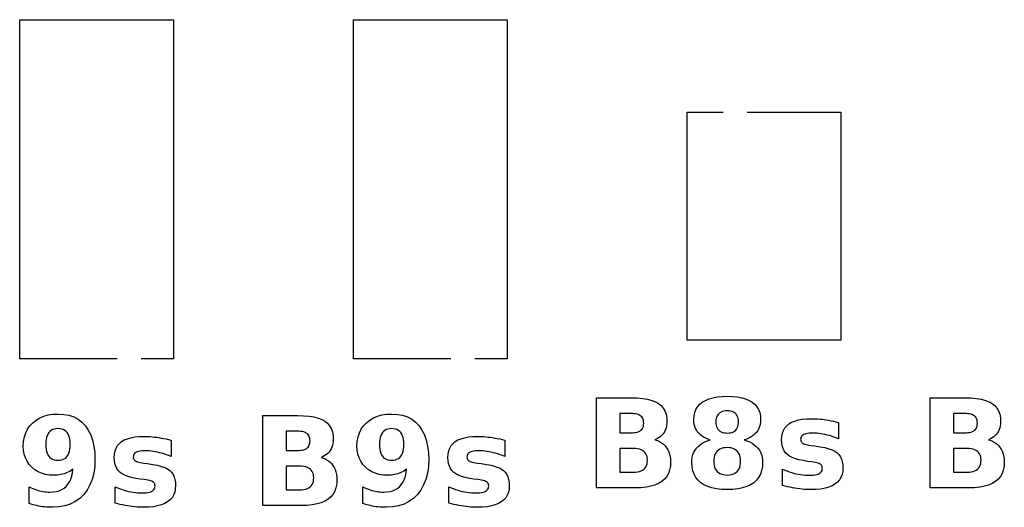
# Model space of a CAD drawing. Header units: millimetres. Extents: x 6 to 297, y 4 to 290.
# Drawn here: x 77.92 to 104.48, y 4.42 to 17.57 of the extents above; entities that cross this region are included whole.
import ezdxf

# ---------------------------------------------------------------- set-up
doc = ezdxf.new("R2010")
doc.units = ezdxf.units.MM
doc.layers.add('CUT', color=1, linetype='CONTINUOUS')
doc.layers.add('ENGRAVE', color=5, linetype='CONTINUOUS')

msp = doc.modelspace()

# ---------------------------------------------------------------- linework, layer by layer
at = {"layer": 'CUT', "color": 1}
for points in [[(80.55, 8.425), (77.925, 8.425), (77.925, 17.575), (82.075, 17.575), (82.075, 8.425), (81.2, 8.425)], [(89.55, 8.425), (86.925, 8.425), (86.925, 17.575), (91.075, 17.575), (91.075, 8.425), (90.2, 8.425)], [(97.55, 15.075), (100.075, 15.075), (100.075, 8.925), (95.925, 8.925), (95.925, 15.075), (96.9, 15.075)]]:
    msp.add_lwpolyline(points, dxfattribs=at)
at = {"layer": 'ENGRAVE', "color": 5}
for points in [[(95.2878, 6.1186), (95.3323, 6.0742), (95.3717, 6.0244), (95.4055, 5.9698), (95.4332, 5.9112), (95.4547, 5.8486), (95.4701, 5.782), (95.4793, 5.7115), (95.4824, 5.637), (95.4758, 5.5248), (95.456, 5.4225), (95.423, 5.3302), (95.3768, 5.2478), (95.3174, 5.1754), (95.2447, 5.1129), (95.1587, 5.0602), (95.0588, 5.0171), (94.9453, 4.9835), (94.818, 4.9596), (94.6769, 4.9452), (94.5221, 4.9404), (93.4821, 4.9404), (93.4821, 7.3704), (94.4228, 7.3704), (94.5838, 7.3662), (94.7293, 7.3534), (94.8592, 7.3322), (94.9737, 7.3024), (95.0726, 7.2642), (95.156, 7.2174), (95.2254, 7.1613), (95.2822, 7.095), (95.3263, 7.0184), (95.3579, 6.9317), (95.3768, 6.8347), (95.3831, 6.7275), (95.3808, 6.6698), (95.3739, 6.6151), (95.3623, 6.5633), (95.3462, 6.5145), (95.3255, 6.4686), (95.3001, 6.4256), (95.2703, 6.3859), (95.2364, 6.3497), (95.1984, 6.3171), (95.1561, 6.2881), (95.1097, 6.2627), (95.0592, 6.2408), (95.1239, 6.2186), (95.1836, 6.1908), (95.2382, 6.1574), (95.2878, 6.1186)], [(96.3065, 6.3551), (96.26, 6.3953), (96.2196, 6.4394), (96.1852, 6.4874), (96.1572, 6.5392), (96.1353, 6.5949), (96.1197, 6.6543), (96.1104, 6.7175), (96.1072, 6.7845), (96.1136, 6.8829), (96.1327, 6.9733), (96.1646, 7.0555), (96.2092, 7.1295), (96.2666, 7.1954), (96.3367, 7.2532), (96.4192, 7.3025), (96.5136, 7.3427), (96.6199, 7.3741), (96.7382, 7.3964), (96.8684, 7.4099), (97.0106, 7.4144), (97.1517, 7.4099), (97.2811, 7.3965), (97.3988, 7.3743), (97.5046, 7.3431), (97.5988, 7.303), (97.6811, 7.254), (97.7513, 7.1965), (97.8086, 7.1306), (97.8533, 7.0565), (97.8851, 6.9741), (97.9043, 6.8834), (97.9106, 6.7845), (97.9075, 6.7175), (97.8981, 6.6543), (97.8824, 6.5949), (97.8604, 6.5392), (97.8321, 6.4874), (97.7975, 6.4394), (97.7568, 6.3953), (97.7101, 6.3551), (97.6573, 6.319), (97.5986, 6.2868), (97.5338, 6.2586), (97.463, 6.2343), (97.5421, 6.2092), (97.6145, 6.1793), (97.6801, 6.1446), (97.739, 6.1052), (97.7912, 6.0611), (97.8366, 6.0122), (97.8751, 5.9587), (97.9067, 5.9007), (97.9312, 5.8382), (97.9487, 5.7713), (97.9592, 5.6999), (97.9627, 5.624), (97.956, 5.5085), (97.936, 5.4027), (97.9027, 5.3068), (97.856, 5.2207), (97.796, 5.1444), (97.7226, 5.0779), (97.6362, 5.0215), (97.5368, 4.9753), (97.4246, 4.9394), (97.2995, 4.9137), (97.1615, 4.8983), (97.0106, 4.8932), (96.8591, 4.8983), (96.7206, 4.9137), (96.5949, 4.9394), (96.4821, 4.9753), (96.3822, 5.0215), (96.2952, 5.0779), (96.2214, 5.1444), (96.161, 5.2207), (96.114, 5.3068), (96.0804, 5.4027), (96.0603, 5.5085), (96.0535, 5.624), (96.057, 5.6999), (96.0676, 5.7713), (96.0851, 5.8382), (96.1096, 5.9007), (96.1411, 5.9587), (96.1797, 6.0122), (96.2251, 6.0611), (96.2772, 6.1052), (96.3361, 6.1446), (96.4018, 6.1793), (96.4741, 6.2092), (96.5532, 6.2343), (96.4825, 6.2586), (96.4178, 6.2868), (96.3591, 6.319), (96.3065, 6.3551)], [(104.2878, 6.1186), (104.3323, 6.0742), (104.3717, 6.0244), (104.4055, 5.9698), (104.4332, 5.9112), (104.4547, 5.8486), (104.4701, 5.782), (104.4793, 5.7115), (104.4824, 5.637), (104.4758, 5.5248), (104.456, 5.4225), (104.423, 5.3302), (104.3768, 5.2478), (104.3174, 5.1754), (104.2447, 5.1129), (104.1587, 5.0602), (104.0588, 5.0171), (103.9453, 4.9835), (103.818, 4.9596), (103.6769, 4.9452), (103.5221, 4.9404), (102.4821, 4.9404), (102.4821, 7.3704), (103.4228, 7.3704), (103.5838, 7.3662), (103.7293, 7.3534), (103.8592, 7.3322), (103.9737, 7.3024), (104.0726, 7.2642), (104.156, 7.2174), (104.2254, 7.1613), (104.2822, 7.095), (104.3263, 7.0184), (104.3579, 6.9317), (104.3768, 6.8347), (104.3831, 6.7275), (104.3808, 6.6698), (104.3739, 6.6151), (104.3623, 6.5633), (104.3462, 6.5145), (104.3255, 6.4686), (104.3001, 6.4256), (104.2703, 6.3859), (104.2364, 6.3497), (104.1984, 6.3171), (104.1561, 6.2881), (104.1097, 6.2627), (104.0592, 6.2408), (104.1239, 6.2186), (104.1836, 6.1908), (104.2382, 6.1574), (104.2878, 6.1186)], [(78.2821, 4.9233), (78.3302, 4.9049), (78.3776, 4.8883), (78.4243, 4.8738), (78.4702, 4.8611), (78.5157, 4.8504), (78.561, 4.8417), (78.6061, 4.8349), (78.6511, 4.83), (78.6958, 4.8271), (78.7404, 4.8261), (78.8303, 4.8305), (78.9133, 4.8434), (78.9894, 4.865), (79.0587, 4.8952), (79.1211, 4.9341), (79.1766, 4.9816), (79.2251, 5.0376), (79.2665, 5.1019), (79.3007, 5.1746), (79.3278, 5.2557), (79.3477, 5.3452), (79.3605, 5.443), (79.3232, 5.417), (79.2851, 5.3933), (79.2462, 5.3718), (79.2064, 5.3526), (79.1659, 5.3356), (79.1245, 5.3209), (79.0821, 5.3085), (79.0386, 5.2983), (78.9939, 5.2904), (78.948, 5.2848), (78.9009, 5.2814), (78.8527, 5.2802), (78.7325, 5.2863), (78.6202, 5.3044), (78.516, 5.3346), (78.4197, 5.3768), (78.3315, 5.4311), (78.2513, 5.4975), (78.1814, 5.5738), (78.1242, 5.6577), (78.0798, 5.7492), (78.048, 5.8484), (78.029, 5.9552), (78.0226, 6.0696), (78.0297, 6.196), (78.0509, 6.3138), (78.0863, 6.4228), (78.1358, 6.5232), (78.1995, 6.6149), (78.2773, 6.6979), (78.3671, 6.77), (78.4664, 6.829), (78.5754, 6.8749), (78.694, 6.9077), (78.8222, 6.9273), (78.9601, 6.9339), (79.1126, 6.925), (79.2531, 6.8983), (79.3817, 6.8537), (79.4983, 6.7914), (79.603, 6.7112), (79.6958, 6.6132), (79.7754, 6.499), (79.8405, 6.37), (79.8911, 6.2263), (79.9273, 6.0678), (79.949, 5.8946), (79.9562, 5.7067), (79.9478, 5.5131), (79.9224, 5.3339), (79.8801, 5.169), (79.8209, 5.0184), (79.7448, 4.8821), (79.6518, 4.7602), (79.5441, 4.655), (79.4238, 4.569), (79.2909, 4.502), (79.1455, 4.4542), (78.9875, 4.4255), (78.8169, 4.416), (78.7603, 4.4167), (78.7046, 4.4188), (78.6496, 4.4223), (78.5955, 4.4272), (78.5422, 4.4335), (78.4897, 4.4412), (78.4378, 4.4503), (78.3863, 4.4608), (78.3351, 4.4727), (78.2843, 4.4861), (78.2338, 4.5008), (78.1837, 4.5169), (78.1837, 4.9661), (78.2333, 4.9438), (78.2821, 4.9233)], [(87.2821, 4.9233), (87.3302, 4.9049), (87.3776, 4.8883), (87.4243, 4.8738), (87.4702, 4.8611), (87.5157, 4.8504), (87.561, 4.8417), (87.6061, 4.8349), (87.6511, 4.83), (87.6958, 4.8271), (87.7404, 4.8261), (87.8303, 4.8305), (87.9133, 4.8434), (87.9894, 4.865), (88.0587, 4.8952), (88.1211, 4.9341), (88.1766, 4.9816), (88.2251, 5.0376), (88.2665, 5.1019), (88.3007, 5.1746), (88.3278, 5.2557), (88.3477, 5.3452), (88.3605, 5.443), (88.3232, 5.417), (88.2851, 5.3933), (88.2462, 5.3718), (88.2064, 5.3526), (88.1659, 5.3356), (88.1245, 5.3209), (88.0821, 5.3085), (88.0386, 5.2983), (87.9939, 5.2904), (87.948, 5.2848), (87.9009, 5.2814), (87.8527, 5.2802), (87.7325, 5.2863), (87.6202, 5.3044), (87.516, 5.3346), (87.4197, 5.3768), (87.3315, 5.4311), (87.2513, 5.4975), (87.1814, 5.5738), (87.1242, 5.6577), (87.0798, 5.7492), (87.048, 5.8484), (87.029, 5.9552), (87.0226, 6.0696), (87.0297, 6.196), (87.0509, 6.3138), (87.0863, 6.4228), (87.1358, 6.5232), (87.1995, 6.6149), (87.2773, 6.6979), (87.3671, 6.77), (87.4664, 6.829), (87.5754, 6.8749), (87.694, 6.9077), (87.8222, 6.9273), (87.9601, 6.9339), (88.1126, 6.925), (88.2531, 6.8983), (88.3817, 6.8537), (88.4983, 6.7914), (88.603, 6.7112), (88.6958, 6.6132), (88.7754, 6.499), (88.8405, 6.37), (88.8911, 6.2263), (88.9273, 6.0678), (88.949, 5.8946), (88.9562, 5.7067), (88.9478, 5.5131), (88.9224, 5.3339), (88.8801, 5.169), (88.8209, 5.0184), (88.7448, 4.8821), (88.6518, 4.7602), (88.5441, 4.655), (88.4238, 4.569), (88.2909, 4.502), (88.1455, 4.4542), (87.9875, 4.4255), (87.8169, 4.416), (87.7603, 4.4167), (87.7046, 4.4188), (87.6496, 4.4223), (87.5955, 4.4272), (87.5422, 4.4335), (87.4897, 4.4412), (87.4378, 4.4503), (87.3863, 4.4608), (87.3351, 4.4727), (87.2843, 4.4861), (87.2338, 4.5008), (87.1837, 4.5169), (87.1837, 4.9661), (87.2333, 4.9438), (87.2821, 4.9233)], [(94.5856, 6.4459), (94.621, 6.4586), (94.6525, 6.4749), (94.68, 6.4948), (94.7033, 6.5182), (94.7225, 6.545), (94.7373, 6.5753), (94.748, 6.609), (94.7543, 6.6462), (94.7565, 6.6868), (94.7543, 6.7269), (94.748, 6.7638), (94.7373, 6.7973), (94.7225, 6.8275), (94.7033, 6.8544), (94.68, 6.8781), (94.6525, 6.8982), (94.621, 6.9147), (94.5856, 6.9275), (94.5461, 6.9367), (94.5027, 6.9421), (94.4554, 6.944), (94.1087, 6.944), (94.1087, 6.4297), (94.4554, 6.4297), (94.5027, 6.4315), (94.5461, 6.4369), (94.5856, 6.4459)], [(96.7198, 6.5928), (96.7355, 6.5575), (96.7556, 6.5259), (96.7803, 6.498), (96.809, 6.4741), (96.8417, 6.4546), (96.8781, 6.4394), (96.9184, 6.4286), (96.9626, 6.4221), (97.0106, 6.4199), (97.0575, 6.4221), (97.1008, 6.4286), (97.1404, 6.4394), (97.1762, 6.4546), (97.2084, 6.4741), (97.2368, 6.498), (97.2612, 6.5259), (97.2811, 6.5575), (97.2966, 6.5928), (97.3077, 6.6318), (97.3143, 6.6746), (97.3166, 6.721), (97.3143, 6.7674), (97.3077, 6.8101), (97.2966, 6.849), (97.2811, 6.8841), (97.2612, 6.9155), (97.2368, 6.9432), (97.2084, 6.9668), (97.1762, 6.9861), (97.1404, 7.0011), (97.1008, 7.0119), (97.0575, 7.0183), (97.0106, 7.0205), (96.9626, 7.0183), (96.9184, 7.0118), (96.8781, 7.0009), (96.8417, 6.9857), (96.809, 6.9662), (96.7803, 6.9423), (96.7556, 6.9145), (96.7355, 6.883), (96.7198, 6.8479), (96.7086, 6.8092), (96.7019, 6.7669), (96.6997, 6.721), (96.7019, 6.6746), (96.7086, 6.6318), (96.7198, 6.5928)], [(103.5856, 6.4459), (103.621, 6.4586), (103.6525, 6.4749), (103.68, 6.4948), (103.7033, 6.5182), (103.7225, 6.545), (103.7373, 6.5753), (103.748, 6.609), (103.7543, 6.6462), (103.7565, 6.6868), (103.7543, 6.7269), (103.748, 6.7638), (103.7373, 6.7973), (103.7225, 6.8275), (103.7033, 6.8544), (103.68, 6.8781), (103.6525, 6.8982), (103.621, 6.9147), (103.5856, 6.9275), (103.5461, 6.9367), (103.5027, 6.9421), (103.4554, 6.944), (103.1087, 6.944), (103.1087, 6.4297), (103.4554, 6.4297), (103.5027, 6.4315), (103.5461, 6.4369), (103.5856, 6.4459)], [(86.2878, 5.6414), (86.3323, 5.597), (86.3717, 5.5472), (86.4055, 5.4926), (86.4332, 5.434), (86.4547, 5.3714), (86.4701, 5.3048), (86.4793, 5.2343), (86.4824, 5.1598), (86.4758, 5.0476), (86.456, 4.9453), (86.423, 4.853), (86.3768, 4.7706), (86.3174, 4.6982), (86.2447, 4.6357), (86.1587, 4.583), (86.0588, 4.5399), (85.9453, 4.5063), (85.818, 4.4824), (85.6769, 4.468), (85.5221, 4.4632), (84.4821, 4.4632), (84.4821, 6.8932), (85.4228, 6.8932), (85.5838, 6.8889), (85.7293, 6.8762), (85.8592, 6.8549), (85.9737, 6.8252), (86.0726, 6.7869), (86.156, 6.7402), (86.2254, 6.6841), (86.2822, 6.6178), (86.3263, 6.5412), (86.3579, 6.4545), (86.3768, 6.3575), (86.3831, 6.2503), (86.3808, 6.1926), (86.3739, 6.1379), (86.3623, 6.0861), (86.3462, 6.0373), (86.3255, 5.9913), (86.3001, 5.9484), (86.2703, 5.9087), (86.2364, 5.8725), (86.1984, 5.8399), (86.1561, 5.8109), (86.1097, 5.7855), (86.0592, 5.7636), (86.1239, 5.7413), (86.1836, 5.7135), (86.2382, 5.6802), (86.2878, 5.6414)], [(100.0069, 6.2636), (99.9448, 6.2886), (99.8835, 6.3114), (99.8229, 6.332), (99.7631, 6.3504), (99.7039, 6.3667), (99.6455, 6.3808), (99.588, 6.3928), (99.5316, 6.4025), (99.4763, 6.4101), (99.422, 6.4155), (99.3688, 6.4188), (99.3168, 6.4199), (99.2638, 6.4187), (99.2156, 6.4153), (99.1721, 6.4095), (99.1334, 6.4014), (99.0994, 6.3911), (99.0702, 6.3784), (99.0456, 6.3633), (99.0254, 6.3457), (99.0097, 6.3257), (98.9986, 6.3032), (98.9918, 6.2781), (98.9896, 6.2506), (98.9913, 6.2282), (98.9964, 6.2076), (99.0049, 6.1888), (99.0167, 6.1718), (99.032, 6.1566), (99.0506, 6.1432), (99.0737, 6.1313), (99.1021, 6.1204), (99.1359, 6.1106), (99.1751, 6.102), (99.2196, 6.0944), (99.2696, 6.0879), (99.3721, 6.0732), (99.5132, 6.0522), (99.6379, 6.0271), (99.7464, 5.9979), (99.8387, 5.9647), (99.9146, 5.9274), (99.9743, 5.886), (100.0216, 5.8385), (100.0602, 5.7828), (100.0903, 5.7188), (100.1117, 5.6466), (100.1246, 5.5662), (100.1289, 5.4775), (100.123, 5.3844), (100.1051, 5.2994), (100.0752, 5.2224), (100.0334, 5.1534), (99.9797, 5.0925), (99.9141, 5.0397), (99.8366, 4.9949), (99.7473, 4.9583), (99.6463, 4.9298), (99.5336, 4.9095), (99.4091, 4.8973), (99.2728, 4.8932), (99.2122, 4.894), (99.151, 4.8964), (99.0891, 4.9003), (99.0265, 4.9059), (98.9632, 4.913), (98.8993, 4.9217), (98.8347, 4.932), (98.7695, 4.9438), (98.7038, 4.9573), (98.6374, 4.9723), (98.5705, 4.9889), (98.503, 5.0071), (98.503, 5.4498), (98.5613, 5.4228), (98.62, 5.3981), (98.6793, 5.3758), (98.7391, 5.3558), (98.7994, 5.3382), (98.8602, 5.3229), (98.9214, 5.31), (98.9829, 5.2994), (99.0447, 5.2911), (99.1069, 5.2853), (99.1693, 5.2817), (99.2321, 5.2806), (99.2867, 5.2819), (99.3366, 5.2858), (99.3819, 5.2924), (99.4224, 5.3015), (99.4582, 5.3133), (99.4893, 5.3278), (99.5156, 5.3448), (99.5372, 5.3643), (99.554, 5.3864), (99.566, 5.411), (99.5731, 5.4381), (99.5755, 5.4677), (99.5739, 5.4927), (99.5689, 5.5154), (99.5607, 5.5359), (99.5491, 5.5542), (99.5343, 5.5703), (99.5161, 5.5841), (99.4931, 5.5964), (99.4634, 5.6077), (99.4272, 5.6181), (99.3845, 5.6275), (99.3352, 5.636), (99.2793, 5.6435), (99.1768, 5.6565), (99.0536, 5.6751), (98.9433, 5.6983), (98.846, 5.7261), (98.7616, 5.7585), (98.6901, 5.7956), (98.6315, 5.8372), (98.5838, 5.8849), (98.5447, 5.9403), (98.5143, 6.0032), (98.4926, 6.0737), (98.4796, 6.1519), (98.4753, 6.2376), (98.4808, 6.33), (98.4973, 6.4141), (98.5249, 6.4899), (98.5635, 6.5573), (98.6132, 6.6165), (98.6739, 6.6673), (98.7459, 6.7101), (98.8297, 6.745), (98.9253, 6.7723), (99.0326, 6.7917), (99.1517, 6.8034), (99.2826, 6.8073), (99.3367, 6.8066), (99.3918, 6.8045), (99.4478, 6.8012), (99.5047, 6.7964), (99.5624, 6.7903), (99.6211, 6.7828), (99.6811, 6.7739), (99.7428, 6.7635), (99.8063, 6.7515), (99.8714, 6.738), (99.9383, 6.7229), (100.0069, 6.7063), (100.0069, 6.2636)], [(79.1009, 5.7138), (79.1399, 5.7345), (79.1743, 5.7612), (79.2043, 5.7937), (79.2296, 5.8322), (79.2504, 5.8767), (79.2665, 5.927), (79.278, 5.9833), (79.285, 6.0455), (79.2873, 6.1136), (79.285, 6.1812), (79.278, 6.2431), (79.2665, 6.2991), (79.2504, 6.3494), (79.2296, 6.3939), (79.2043, 6.4326), (79.1743, 6.4654), (79.1399, 6.4923), (79.1009, 6.5131), (79.0574, 6.5281), (79.0094, 6.537), (78.9569, 6.54), (78.9043, 6.537), (78.8563, 6.5281), (78.8128, 6.5131), (78.7738, 6.4923), (78.7394, 6.4654), (78.7095, 6.4326), (78.6841, 6.3939), (78.6633, 6.3494), (78.6472, 6.2991), (78.6357, 6.2431), (78.6288, 6.1812), (78.6265, 6.1136), (78.6288, 6.0455), (78.6357, 5.9833), (78.6472, 5.927), (78.6633, 5.8767), (78.6841, 5.8322), (78.7095, 5.7937), (78.7394, 5.7612), (78.7738, 5.7345), (78.8128, 5.7138), (78.8563, 5.699), (78.9043, 5.6901), (78.9569, 5.6871), (79.0094, 5.6901), (79.0574, 5.699), (79.1009, 5.7138)], [(85.5856, 5.9687), (85.621, 5.9814), (85.6525, 5.9977), (85.68, 6.0175), (85.7033, 6.041), (85.7225, 6.0678), (85.7373, 6.0981), (85.748, 6.1318), (85.7543, 6.169), (85.7565, 6.2096), (85.7543, 6.2497), (85.748, 6.2866), (85.7373, 6.3201), (85.7225, 6.3503), (85.7033, 6.3772), (85.68, 6.4008), (85.6525, 6.421), (85.621, 6.4375), (85.5856, 6.4503), (85.5461, 6.4594), (85.5027, 6.4649), (85.4554, 6.4668), (85.1087, 6.4668), (85.1087, 5.9524), (85.4554, 5.9524), (85.5027, 5.9542), (85.5461, 5.9597), (85.5856, 5.9687)], [(88.1009, 5.7138), (88.1399, 5.7345), (88.1743, 5.7612), (88.2043, 5.7937), (88.2296, 5.8322), (88.2504, 5.8767), (88.2665, 5.927), (88.278, 5.9833), (88.285, 6.0455), (88.2873, 6.1136), (88.285, 6.1812), (88.278, 6.2431), (88.2665, 6.2991), (88.2504, 6.3494), (88.2296, 6.3939), (88.2043, 6.4326), (88.1743, 6.4654), (88.1399, 6.4923), (88.1009, 6.5131), (88.0574, 6.5281), (88.0094, 6.537), (87.9569, 6.54), (87.9043, 6.537), (87.8563, 6.5281), (87.8128, 6.5131), (87.7738, 6.4923), (87.7394, 6.4654), (87.7095, 6.4326), (87.6841, 6.3939), (87.6633, 6.3494), (87.6472, 6.2991), (87.6357, 6.2431), (87.6288, 6.1812), (87.6265, 6.1136), (87.6288, 6.0455), (87.6357, 5.9833), (87.6472, 5.927), (87.6633, 5.8767), (87.6841, 5.8322), (87.7095, 5.7937), (87.7394, 5.7612), (87.7738, 5.7345), (87.8128, 5.7138), (87.8563, 5.699), (87.9043, 5.6901), (87.9569, 5.6871), (88.0094, 5.6901), (88.0574, 5.699), (88.1009, 5.7138)], [(82.0069, 5.7864), (81.9448, 5.8114), (81.8835, 5.8342), (81.8229, 5.8548), (81.7631, 5.8732), (81.7039, 5.8895), (81.6455, 5.9036), (81.588, 5.9155), (81.5316, 5.9253), (81.4763, 5.9329), (81.422, 5.9383), (81.3688, 5.9416), (81.3168, 5.9427), (81.2638, 5.9415), (81.2156, 5.9381), (81.1721, 5.9323), (81.1334, 5.9242), (81.0994, 5.9139), (81.0702, 5.9012), (81.0456, 5.8861), (81.0254, 5.8685), (81.0097, 5.8485), (80.9986, 5.8259), (80.9918, 5.8009), (80.9896, 5.7734), (80.9913, 5.751), (80.9964, 5.7304), (81.0049, 5.7116), (81.0167, 5.6946), (81.032, 5.6794), (81.0506, 5.666), (81.0737, 5.654), (81.1021, 5.6432), (81.1359, 5.6334), (81.1751, 5.6247), (81.2196, 5.6172), (81.2696, 5.6106), (81.3721, 5.596), (81.5132, 5.575), (81.6379, 5.5499), (81.7464, 5.5207), (81.8387, 5.4875), (81.9146, 5.4502), (81.9743, 5.4088), (82.0216, 5.3613), (82.0602, 5.3056), (82.0903, 5.2416), (82.1117, 5.1694), (82.1246, 5.089), (82.1289, 5.0003), (82.123, 4.9072), (82.1051, 4.8222), (82.0752, 4.7452), (82.0334, 4.6762), (81.9797, 4.6153), (81.9141, 4.5625), (81.8366, 4.5177), (81.7473, 4.4811), (81.6463, 4.4526), (81.5336, 4.4323), (81.4091, 4.4201), (81.2728, 4.416), (81.2122, 4.4168), (81.151, 4.4191), (81.0891, 4.4231), (81.0265, 4.4286), (80.9632, 4.4358), (80.8993, 4.4445), (80.8347, 4.4548), (80.7695, 4.4666), (80.7038, 4.4801), (80.6374, 4.4951), (80.5705, 4.5117), (80.503, 4.5299), (80.503, 4.9726), (80.5613, 4.9456), (80.62, 4.9209), (80.6793, 4.8986), (80.7391, 4.8786), (80.7994, 4.861), (80.8602, 4.8457), (80.9214, 4.8327), (80.9829, 4.8222), (81.0447, 4.8139), (81.1069, 4.8081), (81.1693, 4.8045), (81.2321, 4.8034), (81.2867, 4.8047), (81.3366, 4.8086), (81.3819, 4.8152), (81.4224, 4.8243), (81.4582, 4.8361), (81.4893, 4.8506), (81.5156, 4.8676), (81.5372, 4.8871), (81.554, 4.9091), (81.566, 4.9337), (81.5731, 4.9609), (81.5755, 4.9905), (81.5739, 5.0155), (81.5689, 5.0382), (81.5607, 5.0587), (81.5491, 5.077), (81.5343, 5.093), (81.5161, 5.1069), (81.4931, 5.1192), (81.4634, 5.1305), (81.4272, 5.1409), (81.3845, 5.1503), (81.3352, 5.1588), (81.2793, 5.1663), (81.1768, 5.1793), (81.0536, 5.1979), (80.9433, 5.2211), (80.846, 5.2489), (80.7616, 5.2813), (80.6901, 5.3184), (80.6315, 5.36), (80.5838, 5.4077), (80.5447, 5.4631), (80.5143, 5.526), (80.4926, 5.5965), (80.4796, 5.6747), (80.4753, 5.7604), (80.4808, 5.8528), (80.4973, 5.9369), (80.5249, 6.0127), (80.5635, 6.0801), (80.6132, 6.1393), (80.6739, 6.1901), (80.7459, 6.2328), (80.8297, 6.2678), (80.9253, 6.2951), (81.0326, 6.3145), (81.1517, 6.3262), (81.2826, 6.33), (81.3367, 6.3294), (81.3918, 6.3273), (81.4478, 6.3239), (81.5047, 6.3192), (81.5624, 6.3131), (81.6211, 6.3056), (81.6811, 6.2967), (81.7428, 6.2863), (81.8063, 6.2743), (81.8714, 6.2608), (81.9383, 6.2457), (82.0069, 6.2291), (82.0069, 5.7864)], [(91.0069, 5.7864), (90.9448, 5.8114), (90.8835, 5.8342), (90.8229, 5.8548), (90.7631, 5.8732), (90.7039, 5.8895), (90.6455, 5.9036), (90.588, 5.9155), (90.5316, 5.9253), (90.4763, 5.9329), (90.422, 5.9383), (90.3688, 5.9416), (90.3168, 5.9427), (90.2638, 5.9415), (90.2156, 5.9381), (90.1721, 5.9323), (90.1334, 5.9242), (90.0994, 5.9139), (90.0702, 5.9012), (90.0456, 5.8861), (90.0254, 5.8685), (90.0097, 5.8485), (89.9986, 5.8259), (89.9918, 5.8009), (89.9896, 5.7734), (89.9913, 5.751), (89.9964, 5.7304), (90.0049, 5.7116), (90.0167, 5.6946), (90.032, 5.6794), (90.0506, 5.666), (90.0737, 5.654), (90.1021, 5.6432), (90.1359, 5.6334), (90.1751, 5.6247), (90.2196, 5.6172), (90.2696, 5.6106), (90.3721, 5.596), (90.5132, 5.575), (90.6379, 5.5499), (90.7464, 5.5207), (90.8387, 5.4875), (90.9146, 5.4502), (90.9743, 5.4088), (91.0216, 5.3613), (91.0602, 5.3056), (91.0903, 5.2416), (91.1117, 5.1694), (91.1246, 5.089), (91.1289, 5.0003), (91.123, 4.9072), (91.1051, 4.8222), (91.0752, 4.7452), (91.0334, 4.6762), (90.9797, 4.6153), (90.9141, 4.5625), (90.8366, 4.5177), (90.7473, 4.4811), (90.6463, 4.4526), (90.5336, 4.4323), (90.4091, 4.4201), (90.2728, 4.416), (90.2122, 4.4168), (90.151, 4.4191), (90.0891, 4.4231), (90.0265, 4.4286), (89.9632, 4.4358), (89.8993, 4.4445), (89.8347, 4.4548), (89.7695, 4.4666), (89.7038, 4.4801), (89.6374, 4.4951), (89.5705, 4.5117), (89.503, 4.5299), (89.503, 4.9726), (89.5613, 4.9456), (89.62, 4.9209), (89.6793, 4.8986), (89.7391, 4.8786), (89.7994, 4.861), (89.8602, 4.8457), (89.9214, 4.8327), (89.9829, 4.8222), (90.0447, 4.8139), (90.1069, 4.8081), (90.1693, 4.8045), (90.2321, 4.8034), (90.2867, 4.8047), (90.3366, 4.8086), (90.3819, 4.8152), (90.4224, 4.8243), (90.4582, 4.8361), (90.4893, 4.8506), (90.5156, 4.8676), (90.5372, 4.8871), (90.554, 4.9091), (90.566, 4.9337), (90.5731, 4.9609), (90.5755, 4.9905), (90.5739, 5.0155), (90.5689, 5.0382), (90.5607, 5.0587), (90.5491, 5.077), (90.5343, 5.093), (90.5161, 5.1069), (90.4931, 5.1192), (90.4634, 5.1305), (90.4272, 5.1409), (90.3845, 5.1503), (90.3352, 5.1588), (90.2793, 5.1663), (90.1768, 5.1793), (90.0536, 5.1979), (89.9433, 5.2211), (89.846, 5.2489), (89.7616, 5.2813), (89.6901, 5.3184), (89.6315, 5.36), (89.5838, 5.4077), (89.5447, 5.4631), (89.5143, 5.526), (89.4926, 5.5965), (89.4796, 5.6747), (89.4753, 5.7604), (89.4808, 5.8528), (89.4973, 5.9369), (89.5249, 6.0127), (89.5635, 6.0801), (89.6132, 6.1393), (89.6739, 6.1901), (89.7459, 6.2328), (89.8297, 6.2678), (89.9253, 6.2951), (90.0326, 6.3145), (90.1517, 6.3262), (90.2826, 6.33), (90.3367, 6.3294), (90.3918, 6.3273), (90.4478, 6.3239), (90.5047, 6.3192), (90.5624, 6.3131), (90.6211, 6.3056), (90.6811, 6.2967), (90.7428, 6.2863), (90.8063, 6.2743), (90.8714, 6.2608), (90.9383, 6.2457), (91.0069, 6.2291), (91.0069, 5.7864)], [(94.6867, 5.4023), (94.7262, 5.4222), (94.7605, 5.4466), (94.7896, 5.4754), (94.8134, 5.5088), (94.8319, 5.5467), (94.8452, 5.5891), (94.8531, 5.636), (94.8558, 5.6875), (94.8531, 5.7379), (94.8453, 5.7839), (94.8322, 5.8256), (94.8138, 5.8629), (94.7902, 5.8958), (94.7614, 5.9243), (94.7272, 5.9484), (94.6877, 5.9681), (94.6429, 5.9835), (94.5928, 5.9944), (94.5373, 6.001), (94.4765, 6.0032), (94.1087, 6.0032), (94.1087, 5.3668), (94.4765, 5.3668), (94.5369, 5.369), (94.592, 5.3757), (94.6419, 5.3868), (94.6867, 5.4023)], [(96.8124, 5.985), (96.7741, 5.9609), (96.7404, 5.9316), (96.7115, 5.8973), (96.6879, 5.8584), (96.6696, 5.8148), (96.6565, 5.7667), (96.6486, 5.7139), (96.646, 5.6565), (96.6486, 5.5992), (96.6565, 5.5465), (96.6696, 5.4985), (96.6879, 5.4551), (96.7115, 5.4164), (96.7404, 5.3823), (96.7741, 5.3532), (96.8124, 5.3294), (96.8551, 5.3109), (96.9024, 5.2977), (96.9542, 5.2897), (97.0106, 5.2871), (97.0664, 5.2897), (97.1176, 5.2977), (97.1644, 5.3109), (97.2066, 5.3294), (97.2443, 5.3532), (97.2775, 5.3823), (97.3058, 5.4164), (97.329, 5.4551), (97.3471, 5.4985), (97.36, 5.5465), (97.3677, 5.5992), (97.3703, 5.6565), (97.3677, 5.7144), (97.36, 5.7675), (97.3471, 5.8158), (97.329, 5.8594), (97.3058, 5.8983), (97.2775, 5.9324), (97.2443, 5.9615), (97.2066, 5.9853), (97.1644, 6.0038), (97.1176, 6.0171), (97.0664, 6.025), (97.0106, 6.0276), (96.9542, 6.025), (96.9024, 6.017), (96.8551, 6.0036), (96.8124, 5.985)], [(103.6867, 5.4023), (103.7262, 5.4222), (103.7605, 5.4466), (103.7896, 5.4754), (103.8134, 5.5088), (103.8319, 5.5467), (103.8452, 5.5891), (103.8531, 5.636), (103.8558, 5.6875), (103.8531, 5.7379), (103.8453, 5.7839), (103.8322, 5.8256), (103.8138, 5.8629), (103.7902, 5.8958), (103.7614, 5.9243), (103.7272, 5.9484), (103.6877, 5.9681), (103.6429, 5.9835), (103.5928, 5.9944), (103.5373, 6.001), (103.4765, 6.0032), (103.1087, 6.0032), (103.1087, 5.3668), (103.4765, 5.3668), (103.5369, 5.369), (103.592, 5.3757), (103.6419, 5.3868), (103.6867, 5.4023)], [(85.6867, 4.9251), (85.7262, 4.945), (85.7605, 4.9694), (85.7896, 4.9982), (85.8134, 5.0316), (85.8319, 5.0695), (85.8452, 5.1119), (85.8531, 5.1588), (85.8558, 5.2103), (85.8531, 5.2607), (85.8453, 5.3067), (85.8322, 5.3484), (85.8138, 5.3857), (85.7902, 5.4186), (85.7614, 5.4471), (85.7272, 5.4712), (85.6877, 5.4909), (85.6429, 5.5063), (85.5928, 5.5172), (85.5373, 5.5238), (85.4765, 5.526), (85.1087, 5.526), (85.1087, 4.8896), (85.4765, 4.8896), (85.5369, 4.8918), (85.592, 4.8985), (85.6419, 4.9096), (85.6867, 4.9251)]]:
    msp.add_lwpolyline(points, close=True, dxfattribs=at)

doc.saveas('drawing.dxf')
